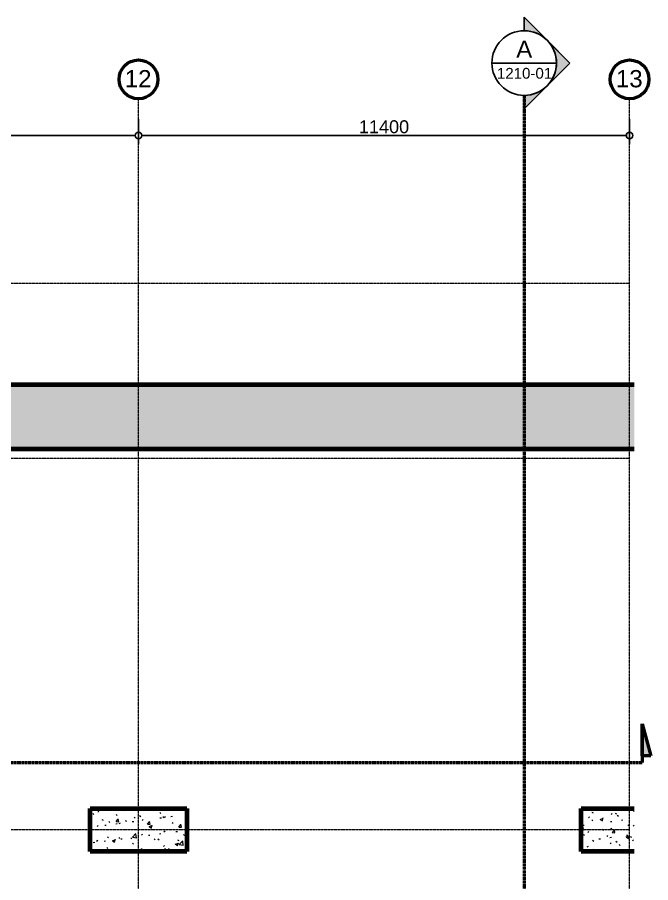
# Model space of a CAD drawing. Header units: millimetres. Extents: x -854916 to -774632, y -17723 to 22431.
# Drawn here: x -793095 to -778392, y 2354 to 22431 of the extents above; entities that cross this region are included whole.
import ezdxf

# ---------------------------------------------------------------- set-up
doc = ezdxf.new("R2010")
doc.units = ezdxf.units.MM
doc.linetypes.add('DPA_Grid _ Level 100', pattern=[10, 5.5, -1.6, 1.3, -1.6])
for name, color, linetype, lineweight in [('A-ANNO-DIMS', 1, 'Continuous', 9), ('A-COLS', 5, 'Continuous', 70), ('A-COLS-E', 1, 'Continuous', 35), ('A-WALL', 5, 'Continuous', 35), ('A-WALL-PATT', 1, 'Continuous', 35), ('G-ANNO-SECL', 3, 'Continuous', 9), ('S-GRID', 251, 'Continuous', 9), ('S-GRID-IDEN', 3, 'Continuous', 50)]:
    doc.layers.add(name, color=color, linetype=linetype, lineweight=lineweight)
doc.styles.add('Arial', font='arial.ttf', dxfattribs={"height": 400})
doc.styles.add('Arial_1', font='arial.ttf', dxfattribs={"height": 250})
doc.styles.add('Arial_2', font='arial.ttf', dxfattribs={"height": 300})
doc.dimstyles.new('DPA-DIM-3_0_C-C', dxfattribs={"dimscale": 304.8, "dimtxt": 306.07782, "dimasz": 0.492126, "dimexe": 0.656168, "dimexo": 0.0625, "dimgap": 0.164042, "dimtad": 1, "dimdec": 0, "dimzin": 0, "dimdsep": 46, "dimtxsty": 'Arial_2', "dimblk1": 'DOTBLANK', "dimblk2": 'DOTBLANK', "dimsah": 1, "dimcen": 0.09, "dimdle": 0.656168, "dimadec": 8, "dimazin": 0, "dimtfac": 1, "dimtdec": 4, "dimtix": 1, "dimtmove": 0, "dimatfit": 3, "dimfxl": 1.312336, "dimfxlon": 1, "dimtvp": 1, "dimtolj": 1, "dimtzin": 0, "dimarcsym": 2})
pattern_1 = [(50, (0, 0), (728.7365, -63.75582), [76.2, -838.2]), (355, (0, 0), (-140.9716, 764.2276), [60.96, -670.56]), (100.451, (60.7, -5.3), (587.77, 700.46675), [64.76, -712.36]), (46.184, (0, 203.2), (1084.3162, -168.171), [114.3, -1257.3]), (96.636, (90.4, 189.2), (949.6099, 989.7098), [97.14, -1068.54]), (351.184, (0, 203.2), (949.6206, 989.7012), [91.44, -1005.84]), (21, (101.6, 152.4), (606.45787, -409.06057), [76.2, -838.2]), (326, (101.6, 152.4), (247.20834, 736.7529), [60.96, -670.56]), (71.451, (152.14, 118.3), (853.66825, 327.6855), [64.76, -712.36]), (37.5, (0, 0), (12.35469, 338.22012), [33.528, -628.904, 33.528, -647.192, -673.1]), (37.5, (0, 0), (12.35469, 338.22012), [-1343.152, 33.528, -639.572]), (7.5, (0, 0), (267.27887, 400.72213), [33.528, -354.584, 33.528, -613.664, -256.54]), (7.5, (0, 0), (267.27887, 400.72213), [-1035.304, 33.528, -223.012]), (327.5, (-226.57, 0), (542.36333, -22.915345), [33.528, -220.472, 33.528, -758.952, -1051.56]), (327.5, (-226.57, 0), (542.36333, -22.915345), [-1046.48, 33.528, -1018.032]), (317.5, (-328.17, 0), (592.51696, 101.7071), [33.528, -296.672, 33.528, -492.76, -746.76]), (317.5, (-328.17, 0), (592.51696, 101.7071), [-856.488, 33.528, -713.232])]

# ---------------------------------------------------------------- blocks, each defined once
blk = doc.blocks.new('Section - Section Head-531884-4231-01 ENLARGED MULTI-PURPOSE LEVEL - REFLECTED CEILING PLAN - SHEET 2')
at = {"layer": 'G-ANNO-SECL'}
h = blk.add_hatch(color=256, dxfattribs=at)
edge = h.paths.add_edge_path()
edge.add_line((-12.8, 5.3), (-7.5, 10.61))
edge.add_line((-7.5, 10.61), (-2.2, 5.3))
edge.add_arc((-7.5, 0), 7.5, 45, 135)
h = blk.add_hatch(color=256, dxfattribs=at)
edge = h.paths.add_edge_path()
edge.add_arc((-7.5, 0), 7.5, 0, 45)
edge.add_line((-2.2, 5.3), (3.11, 0))
edge.add_line((3.11, 0), (0, 0))
edge = h.paths.add_edge_path()
edge.add_line((-15, 0), (-18.11, 0))
edge.add_line((-18.11, 0), (-12.8, 5.3))
edge.add_arc((-7.5, 0), 7.5, 135, 180)
at = {"layer": 'G-ANNO-SECL', "lineweight": 25}
for p, q in [((-7.5, 10.61), (-18.11, 0)), ((-7.5, 10.61), (-12.8, 5.3)), ((3.11, 0), (-7.5, 10.61)), ((-2.2, 5.3), (-7.5, 10.61)), ((-12.8, 5.3), (-18.11, 0)), ((3.11, 0), (-2.2, 5.3)), ((-18.11, 0), (-15, 0)), ((-18.11, 0), (-15, 0)), ((0, 0), (3.11, 0)), ((0, 0), (3.11, 0))]:
    blk.add_line(p, q, dxfattribs=at)
blk.add_circle((-7.5, 0), 7.5, dxfattribs=at)
for start, end in [(45, 135), (135, 180), (0, 45)]:
    blk.add_arc((-7.5, 0), 7.5, start, end, dxfattribs=at)
blk = doc.blocks.new('Section - AEC_Section Tail - Filled-3249564-4231-01 ENLARGED MULTI-PURPOSE LEVEL - REFLECTED CEILING PLAN - SHEET 2')
at = {"layer": 'G-ANNO-SECL'}
blk.add_hatch(color=256, dxfattribs=at).paths.add_polyline_path([(0, 1.54), (-2, 1.54), (0, 9)])
at = {"layer": 'G-ANNO-SECL', "lineweight": 50}
for p, q in [((0, 9), (-2, 1.54)), ((0, 9), (0, 0)), ((0, 1.54), (0, 9)), ((-2, 1.54), (0, 1.54))]:
    blk.add_line(p, q, dxfattribs=at)
blk = doc.blocks.new('Grid - 100 Scale-2291345-4231-01 ENLARGED MULTI-PURPOSE LEVEL - REFLECTED CEILING PLAN - SHEET 2')
at = {"layer": 'S-GRID-IDEN'}
blk.add_circle((0, 0), 4.5, dxfattribs=at)
blk = doc.blocks.new('_DotBlank')
at = {"color": 0, "linetype": 'ByBlock', "lineweight": -2}
blk.add_line((-0.5, 0), (-1, 0), dxfattribs=at)
blk.add_circle((0, 0), 0.5, dxfattribs=at)
blk = doc.blocks.new('*D705')
at = {"layer": 'A-ANNO-DIMS', "color": 0, "lineweight": -2, "transparency": 16777216}
for p, q in [((45600, 16489), (45600, 15908)), ((57000, 16489), (57000, 15908)), ((45750, 16108), (56850, 16108))]:
    blk.add_line(p, q, dxfattribs=at)
at = {"layer": 'Defpoints', "color": 0, "transparency": 16777216}
for p in [(45600, 16508), (57000, 16508), (57000, 16108)]:
    blk.add_point(p, dxfattribs=at)
at = {"layer": 'A-ANNO-DIMS', "color": 0, "lineweight": -2, "transparency": 16777216, "xscale": 150, "yscale": 150, "zscale": 150, "rotation": 180}
blk.add_blockref('_DotBlank', (45600, 16108), dxfattribs=at)
at = {"layer": 'A-ANNO-DIMS', "color": 0, "lineweight": -2, "transparency": 16777216, "xscale": 150, "yscale": 150, "zscale": 150}
blk.add_blockref('_DotBlank', (57000, 16108), dxfattribs=at)
at = {"layer": 'A-ANNO-DIMS', "color": 0, "transparency": 16777216, "insert": (51300, 16311), "char_height": 300, "width": 1384.41, "attachment_point": 5, "style": 'Arial_2'}
blk.add_mtext('\\A1;11400', dxfattribs=at)
blk = doc.blocks.new('*D706')
at = {"layer": 'A-ANNO-DIMS', "color": 0, "lineweight": -2, "transparency": 16777216}
for p, q in [((57000, 16489), (57000, 15908)), ((68400, 16489), (68400, 15908)), ((57150, 16108), (68250, 16108))]:
    blk.add_line(p, q, dxfattribs=at)
at = {"layer": 'Defpoints', "color": 0, "transparency": 16777216}
for p in [(57000, 16508), (68400, 16508), (68400, 16108)]:
    blk.add_point(p, dxfattribs=at)
at = {"layer": 'A-ANNO-DIMS', "color": 0, "lineweight": -2, "transparency": 16777216, "xscale": 150, "yscale": 150, "zscale": 150, "rotation": 180}
blk.add_blockref('_DotBlank', (57000, 16108), dxfattribs=at)
at = {"layer": 'A-ANNO-DIMS', "color": 0, "lineweight": -2, "transparency": 16777216, "xscale": 150, "yscale": 150, "zscale": 150}
blk.add_blockref('_DotBlank', (68400, 16108), dxfattribs=at)
at = {"layer": 'A-ANNO-DIMS', "color": 0, "transparency": 16777216, "insert": (62700, 16311), "char_height": 300, "width": 1384.41, "attachment_point": 5, "style": 'Arial_2'}
blk.add_mtext('\\A1;11400', dxfattribs=at)
blk = doc.blocks.new('*U662')
at = {"layer": 'S-GRID', "linetype": 'DPA_Grid _ Level 100'}
for p, q in [((57000, -21302.2), (57000, 16962)), ((68400, -21302.2), (68400, 16962)), ((68400, 12673), (-6734, 12673)), ((68400, 8615), (-6734, 8615)), ((68400, 0), (-6734, 0))]:
    blk.add_line(p, q, dxfattribs=at)
at = {"layer": 'S-GRID-IDEN', "xscale": 99.99999999999993, "yscale": 99.99999999999993, "zscale": 99.99999999999993}
for p in [(57000, 17412), (68400, 17412)]:
    blk.add_blockref('Grid - 100 Scale-2291345-4231-01 ENLARGED MULTI-PURPOSE LEVEL - REFLECTED CEILING PLAN - SHEET 2', p, dxfattribs=at)
at = {"layer": 'S-GRID-IDEN', "lineweight": 9, "char_height": 400, "width": 753.586, "attachment_point": 1, "style": 'Arial'}
for s, insert in [('12', (56681.2, 17627.9)), ('13', (68081.2, 17627.9))]:
    blk.add_mtext(s, dxfattribs=dict(at, insert=insert))
at = {"layer": 'A-ANNO-DIMS'}
for base, p1, p2, picture, middle in [((57000, 16107.8), (45600, 16507.8), (57000, 16507.8), '*D705', (51300, 16311)), ((68400, 16107.8), (57000, 16507.8), (68400, 16507.8), '*D706', (62700, 16311))]:
    dim = blk.add_linear_dim(base=base, p1=p1, p2=p2, dimstyle='DPA-DIM-3_0_C-C', override={"dimpost": '<>', "dimfxl": 11400}, dxfattribs=at)
    dim.commit()
    dim.dimension.update_dxf_attribs({"geometry": picture, "text_midpoint": middle})

msp = doc.modelspace()

# ---------------------------------------------------------------- hatches: boundary and pattern name
at = {"layer": 'A-COLS-E', "lineweight": 9}
h = msp.add_hatch(dxfattribs=at)
h.set_pattern_fill('FP_1', color=256, style=0, pattern_type=2)
h.set_pattern_definition(pattern_1)
h.paths.add_polyline_path([(-789157, 3079), (-789157, 4079), (-791407, 4079), (-791407, 3079)])
h = msp.add_hatch(dxfattribs=at)
h.set_pattern_fill('FP_1', color=256, style=0, pattern_type=2)
h.set_pattern_definition(pattern_1)
h.paths.add_polyline_path([(-778775, 3079), (-778775, 4079), (-780007, 4079), (-780007, 3079)])
at = {"layer": 'A-WALL-PATT', "lineweight": 9}
h = msp.add_hatch(dxfattribs=at)
h.set_pattern_fill('FP_1', color=256, style=0, pattern_type=2)
h.set_pattern_definition(pattern_1)
h.paths.add_polyline_path([(-778775, 12414), (-778775, 13914), (-847407, 13914), (-847407, 12414), (-814074, 12414)])

# ---------------------------------------------------------------- linework, layer by layer
at = {"layer": 'A-COLS'}
for p, q in [((-791407, 3079), (-791407, 4079)), ((-791407, 4079), (-789157, 4079)), ((-789157, 4079), (-789157, 3079)), ((-780007, 3079), (-780007, 4079)), ((-780007, 4079), (-778775, 4079)), ((-789157, 3079), (-791407, 3079)), ((-778775, 3079), (-780007, 3079))]:
    msp.add_line(p, q, dxfattribs=at)
at = {"layer": 'A-WALL', "color": 7, "lineweight": 70}
for p, q in [((-847407, 13914), (-778775, 13914)), ((-778775, 12414), (-847407, 12414))]:
    msp.add_line(p, q, dxfattribs=at)
at = {"layer": 'G-ANNO-SECL', "lineweight": 25}
msp.add_line((-782079, 21370), (-780579, 21370), dxfattribs=at)
at = {"layer": 'G-ANNO-SECL', "linetype": 'DPA_Grid _ Level 100', "lineweight": 50}
for p, q in [((-781329, 20620), (-781329, -17070)), ((-850438, 5140), (-778592, 5140))]:
    msp.add_line(p, q, dxfattribs=at)

# ---------------------------------------------------------------- block references
msp.add_blockref('*U662', (-847282, 3579))
at = {"layer": 'G-ANNO-SECL', "lineweight": 25, "xscale": 99.99999999999993, "yscale": 99.99999999999993, "zscale": 99.99999999999993, "rotation": 269.9999999999996}
msp.add_blockref('Section - Section Head-531884-4231-01 ENLARGED MULTI-PURPOSE LEVEL - REFLECTED CEILING PLAN - SHEET 2', (-781329, 20620), dxfattribs=at)
at = {"layer": 'G-ANNO-SECL', "lineweight": 25, "extrusion": (0, 0, -1), "xscale": 99.99999999999993, "yscale": 99.99999999999993, "zscale": 99.99999999999993}
msp.add_blockref('Section - AEC_Section Tail - Filled-3249564-4231-01 ENLARGED MULTI-PURPOSE LEVEL - REFLECTED CEILING PLAN - SHEET 2', (778592, 5140), dxfattribs=at)

# ---------------------------------------------------------------- texts
at = {"layer": 'G-ANNO-SECL', "lineweight": 25, "attachment_point": 1}
for s, insert, char_height, width, style in [('A', (-781514, 21892), 400, 456.96, 'Arial'), ('1210-01', (-781961, 21257), 250, 1539.24, 'Arial_1')]:
    msp.add_mtext(s, dxfattribs=dict(at, insert=insert, char_height=char_height, width=width, style=style))

doc.saveas('drawing.dxf')
